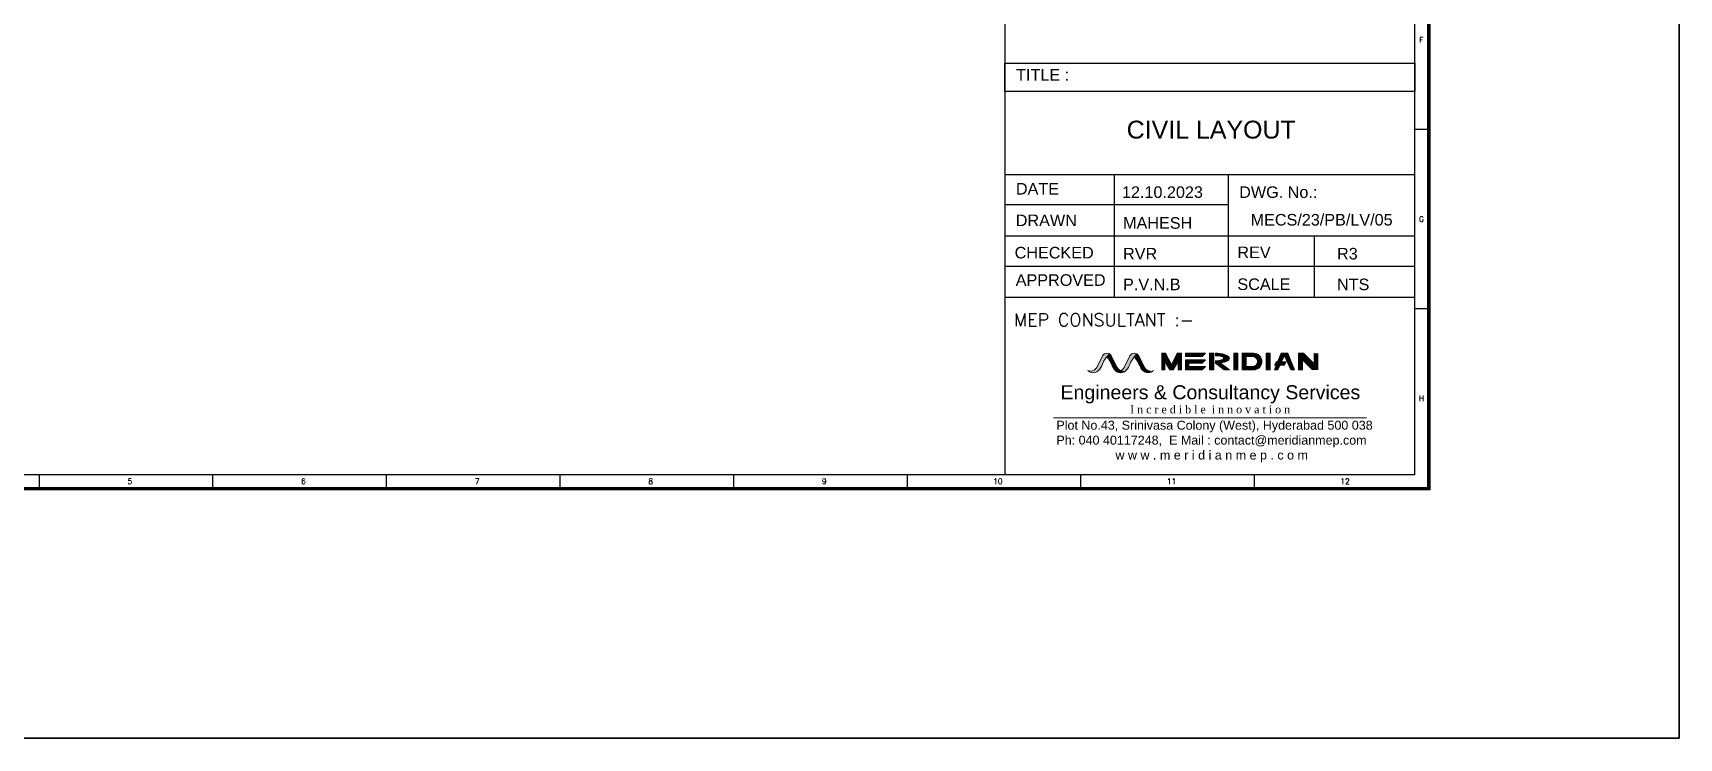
# Model space of a CAD drawing. Header units: millimetres. Extents: x 1380494 to 2061523, y -305664 to -174999.
# Drawn here: x 1914075 to 1955584, y -305664 to -287881 of the extents above; entities that cross this region are included whole.
import ezdxf
from ezdxf.enums import TextEntityAlignment as Align

# ---------------------------------------------------------------- set-up
doc = ezdxf.new("R2010")
doc.units = ezdxf.units.MM
doc.header["$LTSCALE"] = 600
doc.header["$MEASUREMENT"] = 0
doc.linetypes.add('Hidden 2mm', pattern=[3, 2, -0.9999999999999999])
for name, color, linetype, lineweight in [('AHU-N Ducting', 30, 'Continuous', 0), ('FURNITURE WALL', 8, 'Continuous', 0), ('P-Wall', 250, 'Continuous', 35)]:
    doc.layers.add(name, color=color, linetype=linetype, lineweight=lineweight)
doc.layers.add('AREA', color=193, linetype='Continuous', plot=False)
doc.layers.add('TITLE', color=7, linetype='Continuous')
doc.styles.add('ARIAL', font='arial.ttf')
doc.styles.add('IRFAN', font='romans.shx')
doc.styles.add('ROMANS', font='romans.shx')

# ---------------------------------------------------------------- blocks, each defined once
blk = doc.blocks.new('A$C66962185')
at = {"layer": 'TITLE'}
for q in [(360.7044688029871, -140930.6600881589), (2.142495829925183, -141176.0335827269)]:
    blk.add_line((360.7044688029871, -141176.0335827269), q, dxfattribs=at)
at = {"layer": 'TITLE', "color": 7}
for p, q in [((363, -141115.8379746834), (360.7044688029871, -141115.8379746834)), ((363, -141147.0835443037), (360.7044688029871, -141147.0835443037))]:
    blk.add_line(p, q, dxfattribs=at)
at = {"layer": 'TITLE', "color": 0}
for p, q in [((120.8979764219404, -141178.3291139239), (120.8979764219404, -141176.0335827269)), ((151.1607293692041, -141178.3291139239), (151.1607293692041, -141176.0335827269)), ((181.4234823164561, -141178.3291139239), (181.4234823164561, -141176.0335827269)), ((211.6862352637189, -141178.3291139239), (211.6862352637189, -141176.0335827269)), ((241.9489882109702, -141178.3291139239), (241.9489882109702, -141176.0335827269)), ((272.211741158233, -141178.3291139239), (272.211741158233, -141176.0335827269)), ((302.4744941054859, -141178.3291139239), (302.4744941054859, -141176.0335827269)), ((332.7372470527388, -141178.3291139239), (332.7372470527388, -141176.0335827269))]:
    blk.add_line(p, q, dxfattribs=at)
at = {"layer": 'TITLE', "color": 7, "const_width": 0.3550222037433294}
blk.add_lwpolyline([(363, -140928.3645569619), (363, -141178.3291139239), (0, -141178.3291139239), (0, -140928.3645569619)], close=True, dxfattribs=at)
at = {"layer": 'TITLE', "color": 7, "style": 'ROMANS'}
for s, p in [('F', (361.8279625197122, -141100.1904474917)), ('G', (361.8279625197122, -141131.436017112)), ('H', (361.8279625197122, -141162.6815867322))]:
    blk.add_text(s, height=0.9515322989103907, dxfattribs=at).set_placement(p, align=Align.MIDDLE)
at = {"layer": 'TITLE', "color": 0, "style": 'ROMANS'}
for s, p in [('5', (136.6746199735769, -141177.1468621627)), ('6', (166.9373729208397, -141177.1468621627)), ('7', (197.2001258680918, -141177.1468621627)), ('8', (227.4628788153447, -141177.1468621627)), ('9', (257.7256317626059, -141177.1468621627)), ('10', (287.9883847098687, -141177.1468621627)), ('11', (318.2511376571216, -141177.1468621627)), ('12', (348.5138906043745, -141177.1468621627))]:
    blk.add_text(s, height=0.9515322989103907, dxfattribs=at).set_placement(p, align=Align.MIDDLE)
blk = doc.blocks.new('MECS')
at = {"layer": 'AHU-N Ducting', "lineweight": 0}
for color, points in [(160, [(0.5134121462452396, 0.9090535810691411, -0.2553419212210949), (0.5145768996701445, 0.912287291370199, -0.04684726477479713), (0.5216573496010881, 0.9294547023055619, -0.0266540477767965), (0.5336342063745128, 0.9523017867876555, -0.06718534236503344), (0.5556565003610188, 0.9834757225398514, -0.02764109542233903), (0.5738745622465666, 1.003062886091293), (0.5766256133007953, 1.006020680794153, 0.1721363590096927), (0.5505140324168423, 1.011612092831704, 0.2473140975325899), (0.5199152673609156, 0.990002997602848), (0.4721895616269332, 0.8959762340672447, -0.01800133279282137), (0.4702329186293511, 0.8924425501871536, -0.0319182612438929), (0.4661593275680615, 0.8865579408482758, -0.1070633264031905), (0.4578792062891825, 0.878103115775042, -0.06872213656597184), (0.4448145115283366, 0.8700396566532579, -0.1100815216467921), (0.4328884929311516, 0.8662964673627914, -0.04816773781383483), (0.4221518354338086, 0.8652597410154012, -0.2553419212163173), (0.4220358712937212, 0.8652596211915509, -0.1055217205860978), (0.4103804133107057, 0.8664834367568037, -0.05287384099970888), (0.3991274403419439, 0.8701487347559893, 0.0505486080439634), (0.4093426809361326, 0.8618595423592463, 0.1587901785350478), (0.4483361824497781, 0.8512470793146013, 0.02557253404743324), (0.4549705379184891, 0.8519151542827459, 0.05690113489080228), (0.4703863626932994, 0.8580222609840502, 0.0761280745923816), (0.4928284065502248, 0.8754018488679505, 0.05635508372328828), (0.5070302214118503, 0.8948318576810209)]), (150, [(0.5738745622465666, 1.003062886091293), (0.5556565003610187, 0.9834757225398514, -0.08871706839119002), (0.5985678696283647, 0.909053581069051), (0.606061486380822, 0.89483185768066, 0.0908047400681293), (0.6258840872999482, 0.8691652436534564, 0.09462166198594976), (0.6465687088664405, 0.8652597410154012, 0.09762620718751994), (0.6678649370783271, 0.8694578930597028, -0.1798615287096684), (0.6391234390957357, 0.8959762340672447), (0.5913977333575124, 0.9900029976114197, 0.1368225701357631), (0.5768519750966854, 1.005880687949675, 0.004232813224578386)]), (160, [(0.7385117872205167, 0.909053581069051, -0.2553419212210942), (0.7396765406437975, 0.9122872913701989, -0.04684726481615809), (0.7467569905745608, 0.9294547023055619, -0.02665404768153145), (0.7587338473479852, 0.9523017867876555, -0.06718534234561138), (0.7807561413347619, 0.9834757225398514, -0.02764109536567368), (0.7989742032197685, 1.003062886091293), (0.8017252542742679, 1.006020680794153, 0.1721363590409367), (0.7756136733902246, 1.011612092831704, 0.2473140974765855), (0.745014908334659, 0.990002997602848), (0.6972892026003155, 0.8959762340672448, -0.01800133322272931), (0.6953325596030944, 0.8924425501871536, -0.03191826041987842), (0.6912589685412633, 0.8865579408482758, -0.1070633264490754), (0.682978847262655, 0.878103115775042, -0.06872213649296112), (0.6699141525020799, 0.8700396566532579, -0.1100815216296278), (0.6579881339048046, 0.8662964673627914, -0.04816773779806645), (0.6472514764075519, 0.8652597410154012, -0.255341921221943), (0.6471355122674645, 0.8652596211915509, -0.1055217205828272), (0.6354800542840878, 0.8664834367568037, -0.05287384108011227), (0.6242270813156874, 0.8701487347559893, 0.05054860803605642), (0.6344423219093345, 0.8618595423592463, 0.1587901785338139), (0.6734358234232507, 0.8512470793146013, 0.02557253404859524), (0.6800701788916007, 0.8519151542827459, 0.05690113471568396), (0.6954860036670426, 0.8580222609840502, 0.07612807450989625), (0.717928047523968, 0.8754018488679502, 0.05635508364209714), (0.7321298623846912, 0.8948318576810209)]), (150, [(0.7989742032197685, 1.003062886091293), (0.7807561413347619, 0.9834757225398514, -0.08282162458354507), (0.824217065318585, 0.9090771159288699), (0.8311611273545652, 0.89483185768066, 0.09080474013754147), (0.8509837282734207, 0.8691652436534564, 0.09462166197700475), (0.8716683498401837, 0.8652597410154012, 0.09762620721910173), (0.892964578051529, 0.8694578930597028, -0.1798615287170576), (0.8642230800689376, 0.8959762340672447), (0.8164973743309851, 0.9900029976114196, 0.1368225702393618), (0.8019516160670905, 1.005880687950846, 0.004232813225302674)]), (1, [(1.030236444528139, 0.9438043992806316), (1.071119814834754, 0.8756654487700585), (1.098384609470751, 0.8756654487700585), (1.139267979777095, 0.9438043992806316), (1.139267979777095, 0.8756654487700585), (1.166523559981414, 0.8756654487700585), (1.166523559981414, 1.011943349791295), (1.132454084726353, 1.011943349791295), (1.085966086906956, 0.9199812081284943), (1.037050339579422, 1.011943349791295), (1.002980864324091, 1.011943349791295), (1.002980864324091, 0.8756654487700585), (1.030236444528139, 0.8756654487700585)]), (251, [(1.200593035236746, 1.011943349791295), (1.200593035236746, 0.9846877695869755), (1.336870936257982, 0.9846877695869755), (1.364126516462392, 1.011943349791295)]), (251, [(1.200593035236746, 0.9574321893827462), (1.200593035236746, 0.8756654487700585), (1.336870936257982, 0.8756654487700585), (1.364126516462392, 0.9029210289742877), (1.227848615441156, 0.9029210289742877), (1.227848615441156, 0.930176609178517), (1.336870936257982, 0.930176609178517), (1.364126516462392, 0.9574321893827462)]), (251, [(1.398195991717182, 0.8756654487700585), (1.432265466973055, 0.8756654487700585), (1.432265466973055, 1.011943349791295), (1.398195991717182, 1.011943349791295)]), (251, [(1.629868423453673, 1.011943349791295), (1.59579894819807, 1.011943349791295), (1.59579894819807, 0.8756654487700585), (1.629868423453673, 0.8756654487700585)]), (251, [(1.895610330445043, 1.011943349791295), (1.861540855189982, 1.011943349791295), (1.861540855189982, 0.8756654487700585), (1.895610330445043, 0.8756654487700585)]), (251, [(2.011446546313153, 0.99036134481426), (2.063858128663246, 0.8756654487700585), (2.093213286926021, 0.8756654487700585), (2.038702126517292, 1.011943349791295), (1.984190966108743, 1.011943349791295), (1.955601567173546, 0.9404698524534832), (1.988648066588688, 0.9404698524534832)]), (251, [(2.161352237436324, 0.9589543396937112), (2.243118978049192, 0.8756654487700585), (2.290816243406638, 0.8756654487700585), (2.290816243406638, 1.011943349791295), (2.256746768151036, 1.011943349791295), (2.256746768151036, 0.9240548263224531), (2.168166132487245, 1.011943349791295), (2.127282762180992, 1.011943349791295), (2.127282762180992, 0.8756654487700585), (2.161352237436324, 0.8756654487700585)]), (160, [(0.6891611652876872, 0.8652597410154012, -0.0976262072296877), (0.6678649370783271, 0.869457893059793, -0.09762620719819055), (0.6465687088664405, 0.8652597410154012, -0.09462166198179565), (0.6258840872999482, 0.8691652436534564, 0.08724935658190835), (0.6523345167657667, 0.8526558393570214, 0.254459848768571), (0.7121855603806347, 0.8701487347559893, -0.1060441435256518)]), (150, [(0.9142608062611598, 0.8652597410154012, -0.09762620721835909), (0.892964578051529, 0.8694578930597028, -0.09762620723901515), (0.8716683498401837, 0.8652597410154012, -0.09462166196312137), (0.85098372827315, 0.8691652436534564, 0.08724935651290076), (0.8774341577386077, 0.8526558393570214, 0.2544598487684749), (0.9372852013538366, 0.8701487347559893, -0.1060441435228862)]), (251, [(2.011446546313153, 0.9132142722493442), (2.027431130986065, 0.9404698524534832), (1.94330759580249, 0.9404698524534832), (1.929679805700646, 0.9132142722493442)]), (251, [(1.976193322036766, 0.9132142722493442), (1.944699335091728, 0.9132142722493442), (1.929679805700646, 0.8756654487700585), (1.95903496396306, 0.8756654487699682)])]:
    blk.add_hatch(color=color, dxfattribs=at).paths.add_polyline_path(points)
h = blk.add_hatch(color=251, dxfattribs=at)
edge = h.paths.add_edge_path()
edge.add_ellipse((1.445893257074899, 0.9710599794848609), major_axis=(-0.1158362158680351, 0), ratio=0.3529411764705883, start_angle=110.1798157566864, end_angle=270)
edge.add_line((1.445893257074899, 1.011943349791295), (1.445893257074899, 0.9915016646380779))
edge.add_ellipse((1.445893257074899, 0.9710599794848609), major_axis=(-0.07012065025681041, 0), ratio=0.2915216142222994, start_angle=90, end_angle=270, ccw=False)
edge.add_line((1.445893257074899, 0.9506182943317341), (1.445893257074899, 0.930176609178517))
edge.add_line((1.445893257074899, 0.930176609178517), (1.518865497210324, 0.8756654487699682))
edge.add_line((1.518865497210324, 0.8756654487700585), (1.561729472942829, 0.8756654487700585))
edge.add_line((1.561729472943099, 0.8756654487700585), (1.485852994268342, 0.9326862509446157))
h = blk.add_hatch(color=251, dxfattribs=at)
h.paths.add_polyline_path([(1.663937898709004, 0.8756654487700585), (1.759332429423987, 0.8756654487700586, 1.000000000016551), (1.759332429423987, 1.011943349791295), (1.663937898709004, 1.011943349791295)])
h.paths.add_polyline_path([(1.698007373964065, 0.9846877695869755), (1.751107687934599, 0.9846877695869753, -0.9999999999691073), (1.751107687934599, 0.9029210289742877), (1.698007373964065, 0.9029210289742877)], flags=16)
at = {"layer": 'AHU-N Ducting', "color": 160, "lineweight": 0}
for p, q in [((0.4721895616269332, 0.8959762340671544, -0.004746985392664118), (0.5199152673651564, 0.9900029976114196, -0.004746985392664118)), ((0.6972892026003155, 0.8959762340671544, -0.004746985392664118), (0.7450149083391703, 0.9900029976114196, -0.004746985392664118)), ((0.5070302214118503, 0.8948318576810209, -0.004746985392664118), (0.5134121462455102, 0.909053581069051, -0.004746985392664118)), ((0.7321298623846912, 0.8948318576810209, -0.004746985392664118), (0.7385117872186219, 0.909053581069051, -0.004746985392664118))]:
    blk.add_line(p, q, dxfattribs=at)
at = {"layer": 'AHU-N Ducting', "color": 150, "lineweight": 0}
for p, q in [((0.6391234390957357, 0.8959762340671544, -0.004746985392664118), (0.5913977333575124, 0.9900029976114196, -0.004746985392664118)), ((0.8642230800689376, 0.8959762340671544, -0.004746985392664118), (0.8164973743309851, 0.9900029976114196, -0.004746985392664118)), ((0.6060614863808219, 0.8948318576810209, -0.004746985392664118), (0.5985678696283647, 0.909053581069051, -0.004746985392664118))]:
    blk.add_line(p, q, dxfattribs=at)
at = {"layer": 'AHU-N Ducting', "color": 1, "lineweight": 0}
for p, q in [((1.002980864324091, 1.011943349791205, -0.004746985392664118), (1.037050339579422, 1.011943349791205, -0.004746985392664118)), ((1.037050339579422, 1.011943349791205, -0.004746985392664118), (1.085966086906956, 0.919981208128404, -0.004746985392664118)), ((1.132454084726353, 1.011943349791205, -0.004746985392664118), (1.085966086906956, 0.919981208128404, -0.004746985392664118)), ((1.166523559981414, 1.011943349791205, -0.004746985392664118), (1.132454084726353, 1.011943349791205, -0.004746985392664118)), ((1.134267582426063, 1.011943349791205, -0.004746985392664118), (1.161523162629841, 1.011943349791205, -0.004746985392664118)), ((1.166523559981414, 0.8756654487700585, -0.004746985392664118), (1.166523559981414, 1.011943349791205, -0.004746985392664118)), ((1.030236444528139, 0.8756654487700585, -0.004746985392664118), (1.002980864324091, 0.8756654487700585, -0.004746985392664118)), ((1.030236444528139, 0.9438043992806316, -0.004746985392664118), (1.071119814834754, 0.8756654487700585, -0.004746985392664118)), ((1.030236444528139, 0.8756654487700585, -0.004746985392664118), (1.030236444528139, 0.9438043992806316, -0.004746985392664118)), ((1.030236444528139, 0.8756654487700585, -0.004746985392664118), (1.030236444528139, 0.9438043992806316, -0.004746985392664118)), ((1.071119814834754, 0.8756654487700585, -0.004746985392664118), (1.098384609470751, 0.8756654487700585, -0.004746985392664118)), ((1.139267979777095, 0.9438043992806316, -0.004746985392664118), (1.098384609470751, 0.8756654487700585, -0.004746985392664118)), ((1.139267979777095, 0.8756654487700585, -0.004746985392664118), (1.139267979777095, 0.9438043992806316, -0.004746985392664118)), ((1.139267979777095, 0.8756654487700585, -0.004746985392664118), (1.139267979777095, 0.9438043992806316, -0.004746985392664118)), ((1.139267979777095, 0.8756654487700585, -0.004746985392664118), (1.166523559981414, 0.8756654487700585, -0.004746985392664118))]:
    blk.add_line(p, q, dxfattribs=at)
at = {"layer": 'AHU-N Ducting', "color": 251, "lineweight": 0}
for p, q in [((1.200593035236746, 1.011943349791205, -0.004746985392664118), (1.364126516462392, 1.011943349791205, -0.004746985392664118)), ((1.200593035236746, 0.9846877695869755, -0.004746985392664118), (1.200593035236746, 1.011943349791205, -0.004746985392664118)), ((1.200593035236746, 0.9846877695869755, -0.004746985392664118), (1.336870936257982, 0.9846877695869755, -0.004746985392664118)), ((1.200593035236746, 0.9574321893827462, -0.004746985392664118), (1.364126516462392, 0.9574321893827462, -0.004746985392664118)), ((1.200593035236746, 0.8756654487700585, -0.004746985392664118), (1.200593035236746, 0.9574321893827462, -0.004746985392664118)), ((1.336870936257982, 0.9846877695869755, -0.004746985392664118), (1.364126516462392, 1.011943349791205, -0.004746985392664118)), ((1.336870936257982, 0.930176609178517, -0.004746985392664118), (1.364126516462392, 0.9574321893827462, -0.004746985392664118)), ((1.398195991717182, 1.011943349791205, -0.004746985392664118), (1.432265466973055, 1.011943349791205, -0.004746985392664118)), ((1.398195991717182, 1.011943349791205, -0.004746985392664118), (1.398195991717182, 0.8756654487700585, -0.004746985392664118)), ((1.432265466973055, 1.011943349791205, -0.004746985392664118), (1.432265466973055, 0.8756654487700585, -0.004746985392664118)), ((1.445893257074899, 1.011943349791205, -0.004746985392664118), (1.445893257074899, 0.9915016646380779, -0.004746985392664118)), ((1.445893257074899, 0.930176609178517, -0.004746985392664118), (1.445893257074899, 0.9506182943317341, -0.004746985392664118)), ((1.59579894819807, 1.011943349791205, -0.004746985392664118), (1.629868423453673, 1.011943349791205, -0.004746985392664118)), ((1.59579894819807, 0.8756654487700585, -0.004746985392664118), (1.59579894819807, 1.011943349791205, -0.004746985392664118)), ((1.629868423453673, 1.011943349791205, -0.004746985392664118), (1.629868423453673, 0.8756654487700585, -0.004746985392664118)), ((1.663937898709004, 1.011943349791205, -0.004746985392664118), (1.759332429423987, 1.011943349791205, -0.004746985392664118)), ((1.663937898709004, 1.011943349791205, -0.004746985392664118), (1.663937898709004, 0.8756654487700585, -0.004746985392664118)), ((1.698007373964065, 0.9846877695869755, -0.004746985392664118), (1.751107687934599, 0.9846877695869755, -0.004746985392664118)), ((1.698007373964065, 0.9846877695869755, -0.004746985392664118), (1.698007373964065, 0.9029210289742877, -0.004746985392664118)), ((1.861540855189982, 1.011943349791205, -0.004746985392664118), (1.895610330445043, 1.011943349791205, -0.004746985392664118)), ((1.861540855189982, 0.8756654487700585, -0.004746985392664118), (1.861540855189982, 1.011943349791205, -0.004746985392664118)), ((1.895610330445043, 1.011943349791205, -0.004746985392664118), (1.895610330445043, 0.8756654487700585, -0.004746985392664118)), ((1.955601567173546, 0.9404698524534832, -0.004746985392664118), (1.984190966108743, 1.011943349791205, -0.004746985392664118)), ((1.984190966108743, 1.011943349791205, -0.004746985392664118), (2.038702126517292, 1.011943349791205, -0.004746985392664118)), ((1.988648066588688, 0.9404698524534832, -0.004746985392664118), (2.011446546313153, 0.9903613448141697, -0.004746985392664118)), ((2.063858128663246, 0.8756654487700585, -0.004746985392664118), (2.011446546313153, 0.9903613448141697, -0.004746985392664118)), ((2.093213286926021, 0.8756654487700585, -0.004746985392664118), (2.038702126517292, 1.011943349791205, -0.004746985392664118)), ((2.127282762180992, 1.011943349791205, -0.004746985392664118), (2.168166132487245, 1.011943349791205, -0.004746985392664118)), ((2.127282762180992, 0.8756654487700585, -0.004746985392664118), (2.127282762180992, 1.011943349791205, -0.004746985392664118)), ((2.243118978049192, 0.8756654487700585, -0.004746985392664118), (2.161352237436324, 0.9589543396937112, -0.004746985392664118)), ((2.161352237436324, 0.8756654487700585, -0.004746985392664118), (2.161352237436324, 0.9589543396937112, -0.004746985392664118)), ((2.168166132487245, 1.011943349791205, -0.004746985392664118), (2.256746768151036, 0.9240548263223628, -0.004746985392664118)), ((2.256746768151036, 0.9240548263223628, -0.004746985392664118), (2.256746768151036, 1.011943349791205, -0.004746985392664118)), ((1.200593035236746, 0.8756654487700585, -0.004746985392664118), (1.336870936257982, 0.8756654487700585, -0.004746985392664118)), ((1.227848615441156, 0.930176609178517, -0.004746985392664118), (1.336870936257982, 0.930176609178517, -0.004746985392664118)), ((1.227848615441156, 0.9029210289742877, -0.004746985392664118), (1.227848615441156, 0.930176609178517, -0.004746985392664118)), ((1.227848615441156, 0.9029210289742877, -0.004746985392664118), (1.364126516462392, 0.9029210289742877, -0.004746985392664118)), ((1.336870936257982, 0.8756654487700585, -0.004746985392664118), (1.364126516462392, 0.9029210289742877, -0.004746985392664118)), ((1.398195991717182, 0.8756654487700585, -0.004746985392664118), (1.432265466973055, 0.8756654487700585, -0.004746985392664118)), ((1.445893257074899, 0.930176609178517, -0.004746985392664118), (1.518865497210324, 0.8756654487700585, -0.004746985392664118)), ((1.485852994268342, 0.9326862509445254, -0.004746985392664118), (1.561729472943099, 0.8756654487700585, -0.004746985392664118)), ((1.518865497210324, 0.8756654487700585, -0.004746985392664118), (1.561729472943099, 0.8756654487700585, -0.004746985392664118)), ((1.59579894819807, 0.8756654487700585, -0.004746985392664118), (1.629868423453673, 0.8756654487700585, -0.004746985392664118)), ((1.663937898709004, 0.8756654487700585, -0.004746985392664118), (1.759332429423987, 0.8756654487700585, -0.004746985392664118)), ((1.698007373964065, 0.9029210289742877, -0.004746985392664118), (1.751107687934599, 0.9029210289742877, -0.004746985392664118)), ((1.861540855189982, 0.8756654487700585, -0.004746985392664118), (1.895610330445043, 0.8756654487700585, -0.004746985392664118)), ((1.929679805700646, 0.913214272249254, -0.004746985392664118), (1.94330759580249, 0.9404698524534832, -0.004746985392664118)), ((2.011446546313153, 0.913214272249254, -0.004746985392664118), (1.929679805700646, 0.913214272249254, -0.004746985392664118)), ((1.929679805700646, 0.8756654487700585, -0.004746985392664118), (1.944699335091728, 0.913214272249254, -0.004746985392664118)), ((1.95903496396306, 0.8756654487700585, -0.004746985392664118), (1.929679805700646, 0.8756654487700585, -0.004746985392664118)), ((2.027431130986065, 0.9404698524534832, -0.004746985392664118), (1.94330759580249, 0.9404698524534832, -0.004746985392664118)), ((1.95903496396306, 0.8756654487700585, -0.004746985392664118), (1.976193322036766, 0.913214272249254, -0.004746985392664118)), ((2.027431130986065, 0.9404698524534832, -0.004746985392664118), (2.011446546313153, 0.913214272249254, -0.004746985392664118)), ((2.063858128663246, 0.8756654487700585, -0.004746985392664118), (2.093213286926021, 0.8756654487700585, -0.004746985392664118)), ((2.127282762180992, 0.8756654487700585, -0.004746985392664118), (2.161352237436324, 0.8756654487700585, -0.004746985392664118))]:
    blk.add_line(p, q, dxfattribs=at)
at = {"layer": 'AHU-N Ducting', "color": 251, "lineweight": 0, "ltscale": 0.85}
blk.add_line((0.1165964656020151, 0.4833313661174543, -0.006142948281450891), (2.68551955399356, 0.4833313661174543, -0.006142948281450891), dxfattribs=at)
at = {"layer": 'AHU-N Ducting', "color": 160, "lineweight": 0}
for centre, radius, start, end in [((0.7417863587136924, 0.8286218616061071, -0.004746985392664118), 0.2421240227987888, 132.9373247437187, 160.5981108453346), ((0.5556565003610187, 0.9718616141967287, -0.004746985392664118), 0.04008173559447583, 90, 153.0887549731676), ((0.5556565003610187, 0.9718616141967287, -0.004746985392664118), 0.04008173559447583, 26.91124502665905, 90), ((0.9668859996868943, 0.8286218616061071, -0.004746985392664118), 0.2421240227987888, 132.9373247436885, 160.5981108453417), ((0.7807561413347619, 0.9718616141967287, -0.004746985392664118), 0.04008173559447583, 90, 153.0887549740909), ((0.7807561413347619, 0.9718616141967287, -0.004746985392664118), 0.04008173559447583, 26.9112450267741, 90), ((0.4451264544360147, 0.9163969157858594, -0.004746985392664118), 0.06522885516514892, 225.1547600332335, 282.2607170516237), ((0.4220358712937212, 0.9213740510237451, -0.004746985392664118), 0.05611442983226616, 245.9053689520779, 270.1184055559717), ((0.4221518354329064, 0.9213741708475954, -0.004746985392664118), 0.05611442983226616, 270, 333.0887549734891), ((0.4248646360879693, 0.9399832544318715, -0.004746985392664118), 0.0937541041238935, 291.3377566141106, 331.210451532663), ((0.6860544255190815, 0.9361233508373039, -0.004746985392664118), 0.09002142922125515, 207.3022954123794, 248.0018617736689), ((0.670226095409397, 0.9163969157858594, -0.004746985392664118), 0.06522885516514892, 225.1547600329532, 282.2607170509705), ((0.6471355122674645, 0.9213740510237451, -0.004746985392664118), 0.05611442983226616, 245.9053689516664, 270.1184055552347), ((0.6472514764061083, 0.9213741708475954, -0.004746985392664118), 0.05611442983226616, 270, 333.0887549734892), ((0.6661865462871954, 0.9163969157858594, -0.004746985392664118), 0.06522885516514892, 257.8079966377897, 314.8452399662061), ((0.6890452011507577, 0.9213740510237451, -0.004746985392664118), 0.05611442983226616, 245.9053689520779, 270.1184055559717), ((0.6499642770614419, 0.9399832544318715, -0.004746985392664118), 0.0937541041238935, 291.3377566141106, 331.2104515326365)]:
    blk.add_arc(centre, radius, start, end, dxfattribs=at)
at = {"layer": 'AHU-N Ducting', "color": 150, "lineweight": 0}
for centre, radius, start, end in [((0.3690451605166651, 0.8262944286522125, -0.004746985392664118), 0.2439871949649071, 19.82781570482793, 40.10717689340409), ((0.5794150909876963, 0.815966263139685, -0.004746985392664118), 0.2619115070846747, 20.82439840783155, 39.75939779118104), ((0.6464527447271652, 0.9213740510237451, -0.004746985392664118), 0.05611442983226616, 248.4970917656522, 270.1184055559715), ((0.6891611652900331, 0.9252262753390927, -0.004746985392664118), 0.0599665343237634, 206.9112450265108, 270), ((0.6891611652900331, 0.9213741708475954, -0.004746985392664118), 0.05611442983226616, 206.9112450267169, 270), ((0.6891611652900331, 0.9213741708475954, -0.004746985392664118), 0.05611442983226616, 206.9112450267169, 270), ((0.6465687088664405, 0.9213741708475954, -0.004746985392664118), 0.05611442983226616, 270, 292.3036001438938), ((0.9111540664921931, 0.9361233508373039, -0.004746985392664118), 0.09002142922125515, 207.3022954123795, 248.0018617736689), ((0.8715523857009084, 0.9213740510237451, -0.004746985392664118), 0.05611442983226616, 248.4970917649847, 270.1184055553267), ((0.9142608062634155, 0.9213741708475954, -0.004746985392664118), 0.05611442983226616, 206.9112450265108, 270), ((0.8716683498392815, 0.9213741708475954, -0.004746985392664118), 0.05611442983226616, 270, 292.3036001446803), ((0.8912861872601268, 0.9163969157858594, -0.004746985392664118), 0.06522885516514892, 257.7392829491069, 314.8452399670468), ((0.9141448421242304, 0.9213740510237451, -0.004746985392664118), 0.05611442983226616, 245.9053689520778, 270.1184055558794)]:
    blk.add_arc(centre, radius, start, end, dxfattribs=at)
at = {"layer": 'AHU-N Ducting', "color": 251, "lineweight": 0}
for centre, radius in [((1.751107687934599, 0.9438043992806316, -0.004746985392664118), 0.04088337030636534), ((1.759332429423987, 0.9438043992806316, -0.004746985392664118), 0.0681389505106089)]:
    blk.add_arc(centre, radius, 270, 90, dxfattribs=at)
for major_axis, ratio, start_param in [((-0.1158362158680351, 0), 0.3529411764705883, 1.923000554194905), ((-0.07012065025681041, 0), 0.2915216142222994, 1.570796326794897)]:
    blk.add_ellipse((1.445893257074899, 0.9710599794848609, -0.004746985392664118), major_axis=major_axis, ratio=ratio, start_param=start_param, end_param=4.71238898038469, dxfattribs=at)
at = {"layer": 'AHU-N Ducting', "color": 251, "lineweight": 0, "attachment_point": 1, "style": 'ARIAL'}
for s, insert, char_height, width in [('{\\C1;Engineers & Consultancy Services \\P}', (0.1749155116136762, 0.7493232539108021, -0.01458950216844587), 0.11475, 24.25437425909253), ('{\\C252;Plot No.43, Srinivasa Colony (West), Hyderabad 500 038\\PPh: 040 40117248,  E Mail : contact@meridianmep.com\\P                 w w w . m e r i d i a n m e p . c o m }', (0.14136276644183, 0.4583226879356062, -0.006142948281450891), 0.07344, 2.63264250269352)]:
    blk.add_mtext(s, dxfattribs=dict(at, insert=insert, char_height=char_height, width=width))
at = {"layer": 'AHU-N Ducting', "color": 251, "lineweight": 0, "ltscale": 0.85, "insert": (1.402428089641869, 0.5507002547054753, -0.005528653453305802), "char_height": 0.0651762882177883, "attachment_point": 5, "line_spacing_factor": 0.6, "style": 'ARIAL'}
blk.add_mtext('{\\FBatang|c0;\\C5;I n c r e d i b l e  i n n o v a t i o n\\P}', dxfattribs=at)

msp = doc.modelspace()

# ---------------------------------------------------------------- linework, layer by layer
at = {"ltscale": 2}
for p, q in [((1938582.963598998, -291450.1715476211), (1948924.916275188, -291450.171547645)), ((1938582.963598998, -294544.5089763753), (1948924.916275188, -294544.5089763992))]:
    msp.add_line(p, q, dxfattribs=at)
for p, q in [((1941346.488160019, -294544.508976372), (1941346.488160019, -291445.0123378166)), ((1944210.568205425, -291445.0123378199), (1944210.568205425, -294544.5089763753)), ((1944210.568205425, -292220.0583535451), (1938582.963599022, -292220.0583535451)), ((1938582.963599022, -292995.1043692719), (1948924.916275196, -292995.1043692719)), ((1946388.824993962, -294544.5089763753), (1946388.824993941, -292995.1043692719)), ((1948924.916275196, -293769.806672829), (1938582.963599022, -293769.806672829))]:
    msp.add_line(p, q)
at = {"layer": 'AREA'}
for points in [[(1896705.252961117, -263157.5048159722), (1949301.956983559, -263157.5048159722), (1949301.956983559, -299404.019729932), (1896705.252961117, -299404.019729932)], [(1896750.252961117, -263202.5048159722), (1949256.956983559, -263202.5048159722), (1949256.956983559, -299359.019729932), (1896750.252961117, -299359.019729932)]]:
    msp.add_lwpolyline(points, close=True, dxfattribs=at)
at = {"layer": 'P-Wall', "color": 30, "true_color": 0xf8991e}
msp.add_lwpolyline([(1889146.942784182, -256240.3228292995), (1955584.261790876, -256240.3228292995), (1955584.261790876, -305663.5815909083), (1889146.942784182, -305663.5815909083)], close=True, dxfattribs=at)
at = {"layer": 'TITLE'}
msp.add_line((1938582.963599019, -263534.5455219384), (1938582.963599009, -299026.9790232626), dxfattribs=at)
msp.add_lwpolyline([(1938582.963599012, -288645.3697259141), (1948921.153635872, -288645.3697259141), (1948921.153635872, -289354.8533559198), (1938582.963599012, -289354.8533559198)], close=True, dxfattribs=at)

# ---------------------------------------------------------------- block references
at = {"layer": 'FURNITURE WALL', "linetype": 'Hidden 2mm', "xscale": 3074.176363470179, "yscale": 3074.176363470179, "zscale": 3074.176363470179}
msp.add_blockref('MECS', (1939447.885086071, -299069.6904256636, 18.88450640885521), dxfattribs=at)
at = {"layer": 'TITLE', "xscale": 144.6465675549349, "yscale": 144.6465665108379, "zscale": 144.6465669265092}
msp.add_blockref('A$C66962185', (1896750.252961117, 20121601.55233622), dxfattribs=at)

# ---------------------------------------------------------------- texts
at = {"lineweight": 9, "style": 'IRFAN'}
msp.add_text('MEP CONSULTANT :-', height=323.0518922825568, dxfattribs=at).set_placement((1938813.265961358, -295278.1068978312, 24.89409305182214))
at = {"layer": 'TITLE', "color": 7, "style": 'ARIAL'}
for s, p in [('TITLE :', (1938867.0225794, -289084.4785188775)), ('12.10.2023', (1941536.856077143, -292042.0361265673)), ('DWG. No.:', (1944492.159071657, -292042.073591063)), ('MAHESH', (1941563.980246158, -292819.050428726)), ('RVR', (1941563.980246158, -293594.0964444488)), ('REV', (1944447.116019115, -293559.9806412762)), ('R3', (1946959.764103269, -293594.0964444594)), ('P.V.N.B', (1941563.980246158, -294368.7987480061)), ('SCALE', (1944447.116019115, -294364.0932372816)), ('NTS', (1946959.764103269, -294368.7987480094))]:
    msp.add_text(s, height=291.9018363373251, dxfattribs=at).set_placement(p)
at = {"layer": 'TITLE', "style": 'ARIAL'}
msp.add_text('CIVIL LAYOUT', height=450, dxfattribs=at).set_placement((1943786.056421921, -290544.4203544256, -1163.083531069545), align=Align.CENTER)
at = {"layer": 'TITLE', "color": 7, "style": 'ARIAL'}
for s, p in [('DATE', (1939406.301487749, -291810.4238548625)), ('DRAWN ', (1939685.516819997, -292607.4959055611)), ('CHECKED', (1939826.850459592, -293422.3229167768)), ('APPROVED', (1939990.071729752, -294113.0682585279))]:
    msp.add_text(s, height=291.9018363373251, dxfattribs=at).set_placement(p, align=Align.MIDDLE_CENTER)
msp.add_text('MECS/23/PB/LV/05', height=291.9018363373251, dxfattribs=at).set_placement((1946570.684279797, -292738.6855558728), align=Align.CENTER)

doc.saveas('drawing.dxf')
